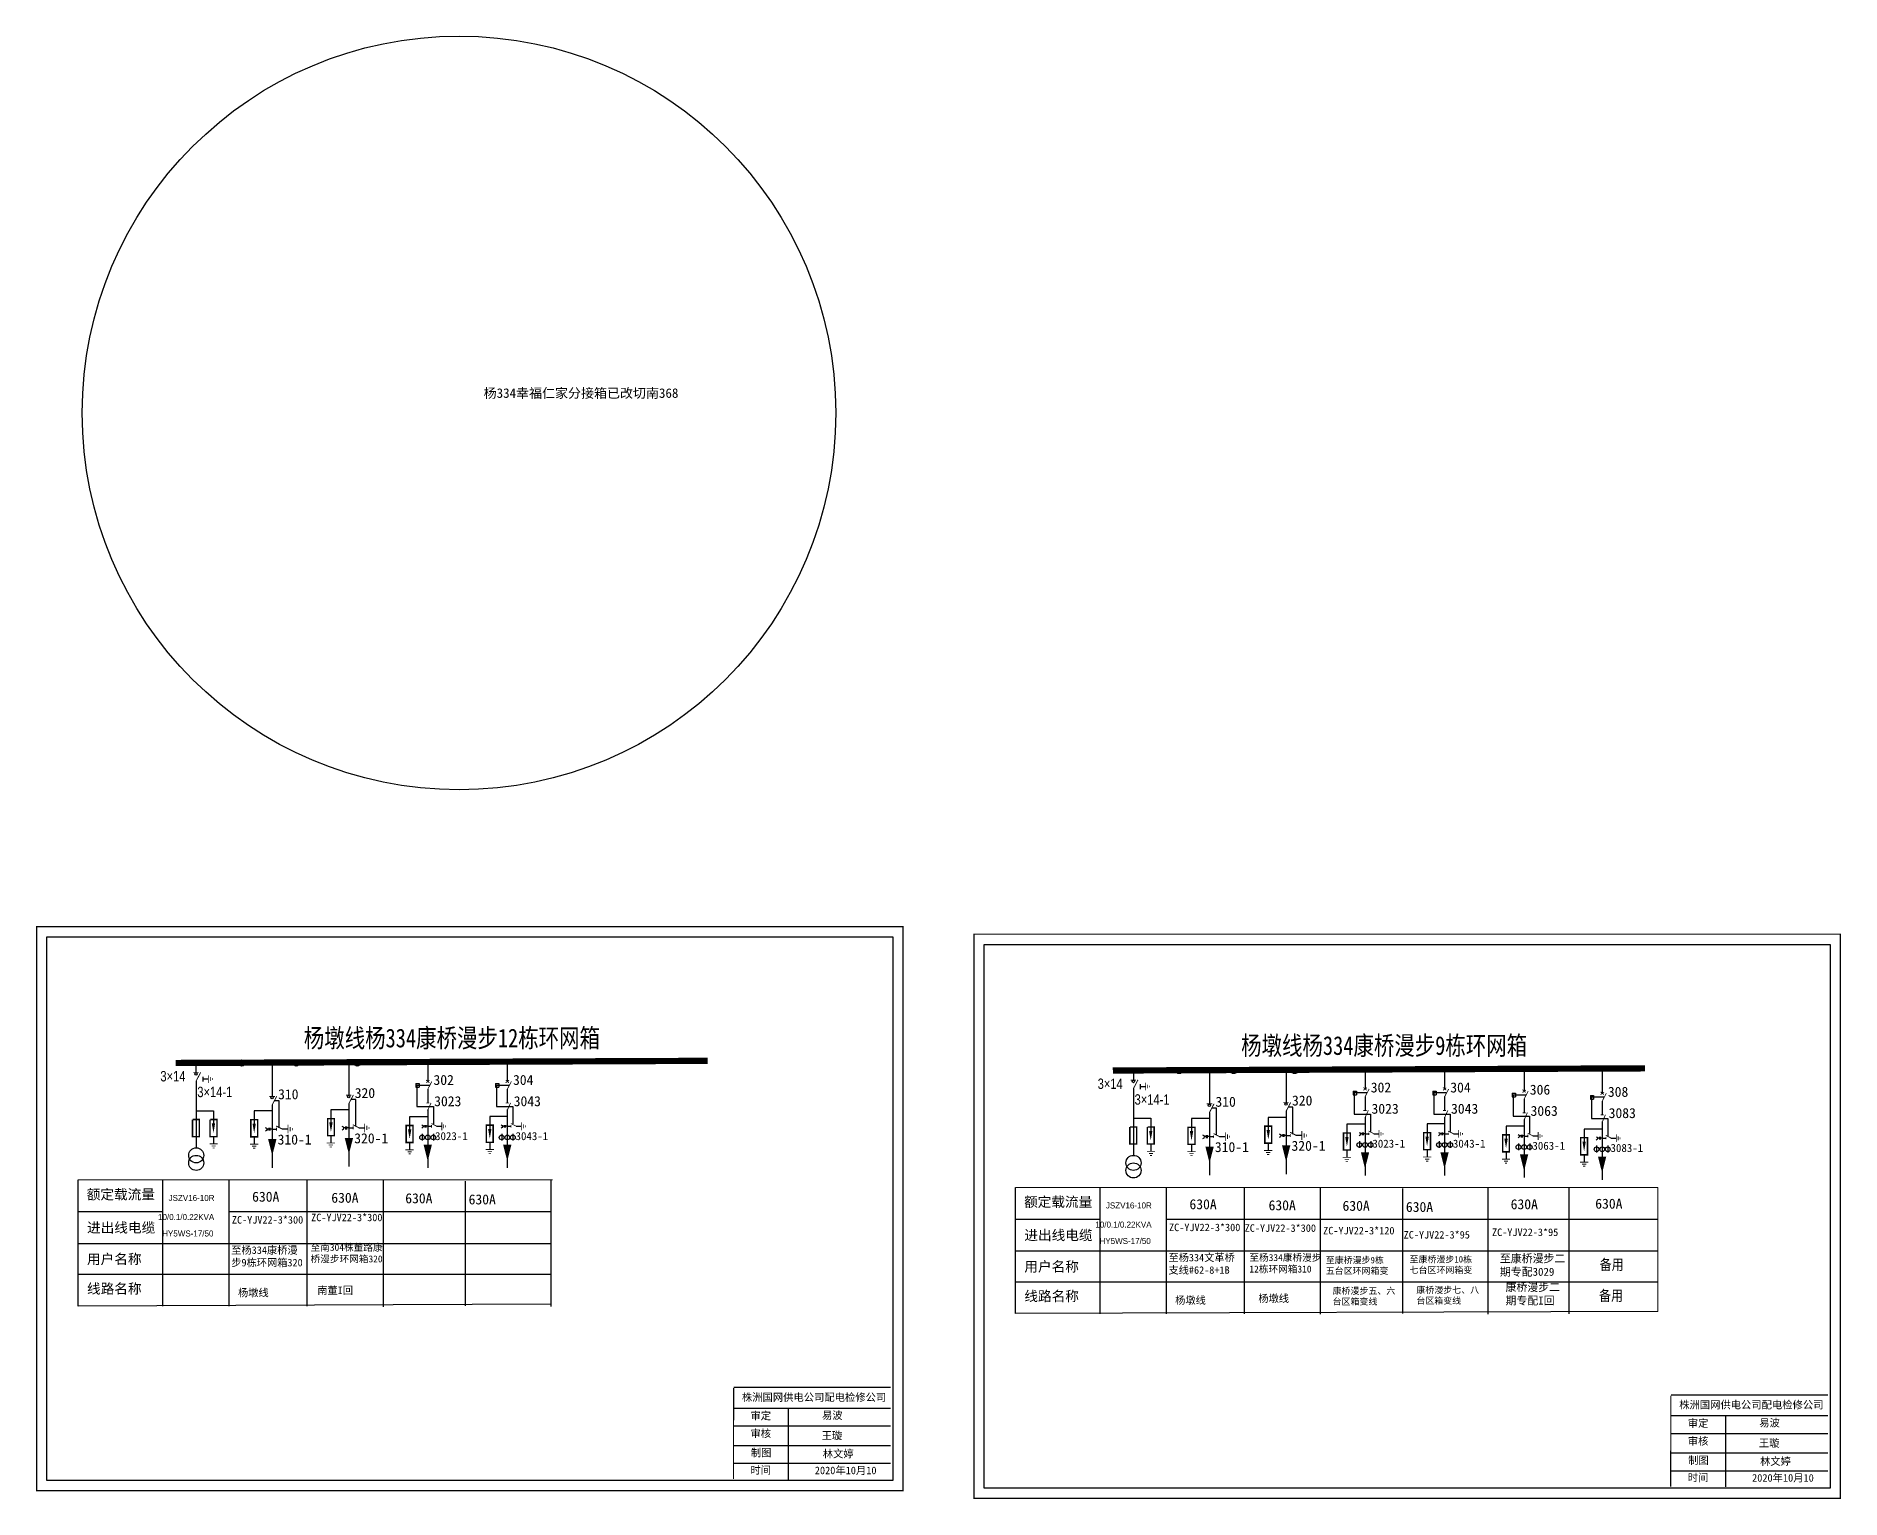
# Model space of a CAD drawing. Extents: x -51 to 361, y -348 to -135.
# Drawn here: x 99.7 to 361.1, y -346.4 to -134.6 of the extents above; entities that cross this region are included whole.
import ezdxf

# ---------------------------------------------------------------- set-up
doc = ezdxf.new("R2010")
doc.units = 0
doc.header["$LTSCALE"] = 0.774411
doc.layers.get('0').update_dxf_attribs({"linetype": 'CONTINUOUS'})
doc.layers.add('1', color=7, linetype='CONTINUOUS')
doc.layers.add('MiniCADLayer', color=7, linetype='CONTINUOUS', lineweight=20)
doc.styles.add('HZ', font='')
doc.styles.add('hztxt_txtstyle_1.50_0_0', font='', dxfattribs={"height": 1.5, "bigfont": 'hztxt.shx'})
doc.styles.add('hztxt_txtstyle_1.87_0_0', font='', dxfattribs={"height": 1.871504, "bigfont": 'hztxt.shx'})
doc.styles.add('hztxt_txtstyle_2.50_0_0', font='simkai.ttf', dxfattribs={"height": 2.5})
doc.styles.add('hztxt_txtstyle_2.60_0_0', font='', dxfattribs={"height": 2.6, "bigfont": 'hztxt.shx'})
doc.styles.add('hztxt_txtstyle_3.00_0_0', font='', dxfattribs={"height": 3, "bigfont": 'hztxt.shx'})
doc.styles.add('hztxt_txtstyle_4.68_0_0', font='simkai.ttf', dxfattribs={"height": 4.68})
doc.styles.add('字体', font='simkai_0.ttf', dxfattribs={"height": 2.5})
doc.styles.get('HZ').set_extended_font_data('SimSun')
doc.styles.get('hztxt_txtstyle_1.50_0_0').set_extended_font_data('hztxt')
doc.styles.get('hztxt_txtstyle_1.87_0_0').set_extended_font_data('hztxt')
doc.styles.get('hztxt_txtstyle_2.60_0_0').set_extended_font_data('hztxt')
doc.styles.get('hztxt_txtstyle_3.00_0_0').set_extended_font_data('hztxt')

# ---------------------------------------------------------------- blocks, each defined once
blk = doc.blocks.new('JD')
for points in [[(-2, 0.2), (-2, -0.2), (2, 0.2), (2, -0.2)], [(1, -1.2), (1, -0.8), (-1, -1.2), (-1, -0.8)], [(-0.5, -1.8), (-0.5, -2.2), (0.5, -1.8), (0.5, -2.2)]]:
    blk.add_trace(points)

msp = doc.modelspace()

# ---------------------------------------------------------------- linework, layer by layer
at = {"linetype": 'Continuous'}
for p, q in [((105.8, -318.51), (105.8, -300.24)), ((117.99, -300.26), (117.99, -318.53)), ((127.59, -300.26), (127.59, -318.53)), ((138.92, -300.26), (138.92, -318.53)), ((149.94, -300.34), (149.94, -318.61)), ((161.86, -300.4), (161.86, -318.48)), ((174.23, -300.31), (174.23, -318.57)), ((241.57, -319.59), (241.57, -301.33)), ((253.77, -301.35), (253.77, -319.62)), ((263.37, -301.35), (263.37, -319.62)), ((274.69, -301.35), (274.69, -319.62)), ((285.71, -301.43), (285.71, -319.7)), ((297.63, -301.49), (297.63, -319.57)), ((310, -301.4), (310, -319.66)), ((321.71, -301.44), (321.71, -319.62)), ((105.81, -304.81), (117.99, -304.81)), ((241.58, -305.9), (253.77, -305.9)), ((105.81, -309.44), (174.3, -309.44)), ((241.58, -310.53), (334.63, -310.53)), ((105.81, -313.9), (174.17, -313.9)), ((241.58, -314.99), (334.63, -314.99)), ((174.24, -318.22), (105.8, -318.51)), ((334.63, -319.31), (241.57, -319.59))]:
    msp.add_line(p, q, dxfattribs=at)
at = {"linetype": 'Continuous', "ltscale": 1.520571}
for p, q in [((127.59, -304.81), (174.24, -304.81)), ((263.37, -305.9), (334.63, -305.9))]:
    msp.add_line(p, q, dxfattribs=at)
at = {"color": 0, "linetype": 'Continuous'}
for p, q in [((200.72, -333.27, 0.01), (223.47, -333.27, 0.01)), ((208.62, -333.27, 0.01), (208.62, -343.61, 0.01)), ((336.49, -334.36, 0.01), (359.24, -334.36, 0.01)), ((344.39, -334.36, 0.01), (344.39, -344.7, 0.01)), ((200.72, -335.87, 0.01), (223.47, -335.87, 0.01)), ((336.49, -336.95, 0.01), (359.24, -336.95, 0.01)), ((200.72, -338.69, 0.01), (223.47, -338.69, 0.01)), ((336.49, -339.78, 0.01), (359.24, -339.78, 0.01)), ((200.72, -341.28, 0.01), (223.47, -341.28, 0.01)), ((336.49, -342.37, 0.01), (359.24, -342.37, 0.01))]:
    msp.add_line(p, q, dxfattribs=at)
at = {"color": 0, "linetype": 'Continuous', "const_width": 0.182, "elevation": 0.01}
for points in [[(99.78, -263.55), (225.26, -263.55), (225.26, -345.25), (99.78, -345.25)], [(235.55, -264.64), (361.03, -264.64), (361.03, -346.34), (235.55, -346.34)]]:
    msp.add_lwpolyline(points, close=True, dxfattribs=at)
at = {"color": 0, "linetype": 'Continuous', "elevation": 0.01}
for points in [[(101.25, -265.03), (223.78, -265.03), (223.78, -343.78), (101.25, -343.78)], [(237.03, -266.12), (359.56, -266.12), (359.56, -344.87), (237.03, -344.87)]]:
    msp.add_lwpolyline(points, close=True, dxfattribs=at)
at = {"color": 0, "linetype": 'Continuous', "const_width": 0.182, "elevation": 0.01}
for points in [[(200.72, -330.37), (200.71, -343.57)], [(336.49, -331.46), (336.48, -344.66)]]:
    msp.add_lwpolyline(points, dxfattribs=at)
at = {"color": 0, "linetype": 'Continuous', "const_width": 0.182}
for points in [[(200.72, -330.29), (223.47, -330.29)], [(336.49, -331.38), (359.24, -331.38)]]:
    msp.add_lwpolyline(points, dxfattribs=at)
at = {"color": 1, "linetype": 'Continuous'}
msp.add_circle((160.95, -189.16), 54.58, dxfattribs=at)
at = {"layer": '1'}
for p, q in [((122.85, -283.74), (122.85, -284.7)), ((133.88, -283.58), (133.88, -288.12)), ((144.97, -283.41), (144.97, -287.95)), ((156.42, -282.86), (156.42, -285.99)), ((167.94, -282.86), (167.94, -285.99)), ((258.63, -284.83), (258.63, -285.79)), ((269.65, -284.67), (269.65, -289.21)), ((280.75, -284.5), (280.75, -289.04)), ((292.19, -283.94), (292.19, -287.08)), ((303.71, -283.94), (303.71, -287.08)), ((315.23, -284.26), (315.23, -287.4)), ((326.54, -284.58), (326.54, -287.71)), ((122.86, -285.94), (122.86, -295.64)), ((123.88, -285.6), (124.64, -285.6)), ((154.71, -286.27), (154.71, -286.8)), ((154.71, -286.27), (155.19, -286.27)), ((154.71, -286.8), (155.19, -286.8)), ((156.66, -286.55), (154.86, -286.55)), ((154.86, -286.55), (154.86, -289.6)), ((155.19, -286.27), (155.19, -286.8)), ((156.42, -287.08), (156.42, -289.07)), ((166.23, -286.27), (166.23, -286.8)), ((166.23, -286.27), (166.71, -286.27)), ((166.23, -286.8), (166.71, -286.8)), ((168.18, -286.55), (166.38, -286.55)), ((166.38, -286.55), (166.38, -289.6)), ((166.71, -286.27), (166.71, -286.8)), ((167.94, -287.08), (167.94, -289.07)), ((258.63, -287.03), (258.63, -296.72)), ((259.66, -286.69), (260.41, -286.69)), ((290.48, -287.36), (290.48, -287.89)), ((290.48, -287.36), (290.96, -287.36)), ((290.96, -287.36), (290.96, -287.89)), ((302, -287.36), (302, -287.89)), ((302, -287.36), (302.48, -287.36)), ((302.48, -287.36), (302.48, -287.89)), ((133.88, -289.36), (133.88, -294.86)), ((142.4, -290.09), (142.4, -291.95)), ((144.97, -289.18), (144.97, -294.69)), ((154.86, -289.6), (157.23, -289.6)), ((156.42, -290.06), (156.42, -295.93)), ((157.23, -289.6), (157.23, -292.13)), ((166.38, -289.6), (168.75, -289.6)), ((167.94, -290.06), (167.94, -295.93)), ((168.75, -289.6), (168.75, -292.13)), ((290.48, -287.89), (290.96, -287.89)), ((292.43, -287.64), (290.63, -287.64)), ((290.63, -287.64), (290.63, -290.69)), ((292.19, -288.17), (292.19, -290.16)), ((302, -287.89), (302.48, -287.89)), ((303.95, -287.64), (302.15, -287.64)), ((302.15, -287.64), (302.15, -290.69)), ((303.71, -288.17), (303.71, -290.16)), ((313.52, -287.67), (313.52, -288.21)), ((313.52, -287.67), (314, -287.67)), ((313.52, -288.21), (314, -288.21)), ((315.47, -287.95), (313.67, -287.95)), ((313.67, -287.95), (313.67, -291.01)), ((314, -287.67), (314, -288.21)), ((315.23, -288.49), (315.23, -290.47)), ((324.83, -287.99), (324.83, -288.52)), ((324.83, -287.99), (325.31, -287.99)), ((324.83, -288.52), (325.31, -288.52)), ((326.78, -288.27), (324.98, -288.27)), ((324.98, -288.27), (324.98, -291.33)), ((325.31, -287.99), (325.31, -288.52)), ((326.54, -288.81), (326.54, -290.79)), ((122.85, -290.22), (125.38, -290.22)), ((125.38, -290.22), (125.38, -292.08)), ((131.28, -290.25), (131.28, -292.1)), ((144.97, -292.7), (145.6, -292.7)), ((146.42, -292.68), (147.27, -292.68)), ((153.8, -291.09), (153.8, -292.94)), ((156.42, -292.47), (156.97, -292.47)), ((157.69, -292.45), (158.45, -292.45)), ((165.41, -291.04), (165.41, -292.9)), ((167.94, -292.47), (168.49, -292.47)), ((169.21, -292.45), (169.97, -292.45)), ((258.62, -291.31), (261.15, -291.31)), ((261.15, -291.31), (261.15, -293.16)), ((267.06, -291.34), (267.06, -293.19)), ((269.65, -290.45), (269.65, -295.95)), ((278.18, -291.18), (278.18, -293.03)), ((280.75, -290.27), (280.75, -295.78)), ((289.57, -292.18), (289.57, -294.03)), ((290.63, -290.69), (293, -290.69)), ((292.19, -291.15), (292.19, -297.01)), ((293, -290.69), (293, -293.21)), ((301.18, -292.13), (301.18, -293.98)), ((302.15, -290.69), (304.52, -290.69)), ((303.71, -291.15), (303.71, -297.01)), ((304.52, -290.69), (304.52, -293.21)), ((312.62, -292.43), (312.62, -294.29)), ((313.67, -291.01), (316.04, -291.01)), ((315.23, -291.47), (315.23, -297.33)), ((316.04, -291.01), (316.04, -293.53)), ((324.98, -291.33), (327.35, -291.33)), ((326.54, -291.79), (326.54, -297.65)), ((327.35, -291.33), (327.35, -293.85)), ((125.38, -294.02), (125.38, -294.98)), ((131.28, -294.05), (131.28, -295)), ((133.88, -292.88), (134.5, -292.88)), ((135.32, -292.86), (136.17, -292.86)), ((142.4, -293.89), (142.4, -294.85)), ((153.8, -294.88), (153.8, -295.84)), ((155.62, -293.55), (155.62, -294.52)), ((157.25, -293.55), (157.25, -294.52)), ((165.41, -294.84), (165.41, -295.8)), ((167.14, -293.55), (167.14, -294.52)), ((168.77, -293.55), (168.77, -294.52)), ((261.15, -295.11), (261.15, -296.07)), ((267.06, -295.14), (267.06, -296.09)), ((269.65, -293.97), (270.27, -293.97)), ((271.09, -293.95), (271.94, -293.95)), ((278.18, -294.98), (278.18, -295.94)), ((280.75, -293.79), (281.37, -293.79)), ((282.19, -293.77), (283.04, -293.77)), ((291.39, -294.64), (291.39, -295.61)), ((292.19, -293.56), (292.74, -293.56)), ((293.02, -294.64), (293.02, -295.61)), ((293.47, -293.54), (294.22, -293.54)), ((302.91, -294.64), (302.91, -295.61)), ((303.71, -293.56), (304.26, -293.56)), ((304.54, -294.64), (304.54, -295.61)), ((304.99, -293.54), (305.74, -293.54)), ((314.43, -294.95), (314.43, -295.93)), ((315.23, -293.88), (315.78, -293.88)), ((316.06, -294.95), (316.06, -295.93)), ((316.51, -293.86), (317.26, -293.86)), ((323.93, -292.87), (323.93, -294.72)), ((325.74, -295.27), (325.74, -296.25)), ((326.54, -294.19), (327.09, -294.19)), ((327.37, -295.27), (327.37, -296.25)), ((327.82, -294.18), (328.57, -294.18)), ((133.88, -295.75), (133.88, -298.48)), ((144.98, -295.58), (144.98, -298.3)), ((156.42, -296.71), (156.42, -298.5)), ((167.94, -296.71), (167.94, -298.5)), ((269.65, -296.84), (269.65, -299.56)), ((280.75, -296.66), (280.75, -299.39)), ((289.57, -295.97), (289.57, -296.93)), ((292.19, -297.8), (292.19, -299.59)), ((301.18, -295.93), (301.18, -296.89)), ((303.71, -297.8), (303.71, -299.59)), ((312.62, -296.23), (312.62, -297.19)), ((323.93, -296.66), (323.93, -297.62)), ((315.23, -298.12), (315.23, -299.9)), ((326.54, -298.44), (326.54, -300.22))]:
    msp.add_line(p, q, dxfattribs=at)
at = {"layer": '1', "ltscale": 0.744739}
for p, q in [((144.93, -290.09), (142.4, -290.09)), ((142.4, -290.09), (142.4, -291.95)), ((133.82, -290.25), (131.28, -290.25)), ((131.28, -290.25), (131.28, -292.1)), ((156.33, -291.09), (153.8, -291.09)), ((153.8, -291.09), (153.8, -292.94)), ((167.94, -291.04), (165.41, -291.04)), ((165.41, -291.04), (165.41, -292.9)), ((269.59, -291.34), (267.06, -291.34)), ((267.06, -291.34), (267.06, -293.19)), ((280.71, -291.18), (278.18, -291.18)), ((278.18, -291.18), (278.18, -293.03)), ((292.1, -292.18), (289.57, -292.18)), ((289.57, -292.18), (289.57, -294.03)), ((303.71, -292.13), (301.18, -292.13)), ((301.18, -292.13), (301.18, -293.98)), ((315.15, -292.43), (312.62, -292.43)), ((312.62, -292.43), (312.62, -294.29)), ((131.28, -294.05), (131.28, -295)), ((142.4, -293.89), (142.4, -294.85)), ((153.8, -294.88), (153.8, -295.84)), ((165.41, -294.84), (165.41, -295.8)), ((267.06, -295.14), (267.06, -296.09)), ((278.18, -294.98), (278.18, -295.94)), ((326.46, -292.87), (323.93, -292.87)), ((323.93, -292.87), (323.93, -294.72)), ((289.57, -295.97), (289.57, -296.93)), ((301.18, -295.93), (301.18, -296.89)), ((312.62, -296.23), (312.62, -297.19)), ((323.93, -296.66), (323.93, -297.62))]:
    msp.add_line(p, q, dxfattribs=at)
at = {"layer": '1'}
for points, const_width in [([(119.89, -283.3), (196.97, -282.99)], 0.904), ([(122.45, -284.7), (123.25, -284.7)], 0.136), ([(122.85, -285.95), (123.53, -284.66)], 0.136), ([(255.66, -284.39), (332.74, -284.08)], 0.904), ([(156.19, -285.77), (156.66, -286.16)], 0.12), ([(156.19, -286.17), (156.68, -285.8)], 0.12), ([(156.42, -287.11), (157.02, -285.97)], 0.12), ([(167.71, -285.77), (168.18, -286.16)], 0.12), ([(167.71, -286.17), (168.2, -285.8)], 0.12), ([(167.94, -287.11), (168.54, -285.97)], 0.12), ([(258.23, -285.79), (259.03, -285.79)], 0.136), ([(258.63, -287.04), (259.3, -285.75)], 0.136), ([(291.96, -286.86), (292.44, -287.25)], 0.12), ([(291.96, -287.26), (292.45, -286.89)], 0.12), ([(292.19, -288.2), (292.79, -287.06)], 0.12), ([(303.48, -287.26), (303.97, -286.89)], 0.12), ([(303.49, -286.86), (303.96, -287.25)], 0.12), ([(303.71, -288.2), (304.31, -287.06)], 0.12), ([(315, -287.58), (315.49, -287.21)], 0.12), ([(315.01, -287.17), (315.48, -287.57)], 0.12), ([(315.23, -288.52), (315.83, -287.38)], 0.12), ([(326.31, -287.89), (326.8, -287.53)], 0.12), ([(326.32, -287.49), (326.79, -287.88)], 0.12), ([(133.48, -288.14), (134.28, -288.14)], 0.136), ([(133.88, -289.39), (134.55, -288.11)], 0.136), ([(144.57, -287.97), (145.37, -287.97)], 0.136), ([(144.97, -289.22), (145.65, -287.93)], 0.136), ([(156.2, -289.1), (156.65, -289.1)], 0.12), ([(156.39, -290.21), (156.9, -289.08)], 0.12), ([(167.72, -289.1), (168.17, -289.1)], 0.12), ([(167.91, -290.21), (168.42, -289.08)], 0.12), ([(269.25, -289.23), (270.05, -289.23)], 0.136), ([(269.65, -290.48), (270.33, -289.2)], 0.136), ([(280.35, -289.05), (281.15, -289.05)], 0.136), ([(280.75, -290.31), (281.42, -289.02)], 0.136), ([(291.97, -290.19), (292.42, -290.19)], 0.12), ([(292.16, -291.3), (292.67, -290.16)], 0.12), ([(303.49, -290.19), (303.94, -290.19)], 0.12), ([(303.68, -291.3), (304.19, -290.16)], 0.12), ([(326.54, -288.84), (327.14, -287.7)], 0.12), ([(122.35, -291.49), (122.35, -293.96), (123.34, -293.96), (123.34, -291.49), (122.38, -291.49)], 0.209), ([(124.89, -291.49), (124.89, -293.96), (125.88, -293.96), (125.88, -291.49), (124.92, -291.49)], 0.209), ([(130.79, -291.52), (130.79, -293.99), (131.78, -293.99), (131.78, -291.52), (130.82, -291.52)], 0.209), ([(134.47, -292.43), (135.37, -292.88)], 0.136), ([(134.5, -292.67), (134.5, -293.09)], 0.136), ([(141.91, -291.36), (141.91, -293.83), (142.9, -293.83), (142.9, -291.36), (141.94, -291.36)], 0.209), ([(145.56, -292.25), (146.47, -292.7)], 0.136), ([(145.6, -292.49), (145.6, -292.91)], 0.136), ([(153.3, -292.35), (153.3, -294.82), (154.29, -294.82), (154.29, -292.35), (153.33, -292.35)], 0.209), ([(156.94, -292.07), (157.74, -292.47)], 0.12), ([(156.97, -292.28), (156.97, -292.65)], 0.12), ([(164.91, -292.31), (164.91, -294.78), (165.9, -294.78), (165.9, -292.31), (164.94, -292.31)], 0.209), ([(168.46, -292.07), (169.26, -292.47)], 0.12), ([(168.49, -292.28), (168.49, -292.65)], 0.12), ([(258.13, -292.58), (258.13, -295.05), (259.12, -295.05), (259.12, -292.58), (258.16, -292.58)], 0.209), ([(260.66, -292.58), (260.66, -295.05), (261.65, -295.05), (261.65, -292.58), (260.69, -292.58)], 0.209), ([(266.56, -292.61), (266.56, -295.07), (267.55, -295.07), (267.55, -292.61), (266.59, -292.61)], 0.209), ([(277.68, -292.45), (277.68, -294.92), (278.67, -294.92), (278.67, -292.45), (277.71, -292.45)], 0.209), ([(315.01, -290.51), (315.46, -290.51)], 0.12), ([(315.21, -291.61), (315.71, -290.48)], 0.12), ([(326.32, -290.82), (326.77, -290.82)], 0.12), ([(326.52, -291.93), (327.02, -290.8)], 0.12), ([(270.24, -293.52), (271.14, -293.97)], 0.136), ([(270.27, -293.76), (270.27, -294.18)], 0.136), ([(281.34, -293.34), (282.24, -293.79)], 0.136), ([(281.37, -293.58), (281.37, -294)], 0.136), ([(289.08, -293.44), (289.08, -295.91), (290.06, -295.91), (290.06, -293.44), (289.11, -293.44)], 0.209), ([(292.71, -293.16), (293.51, -293.56)], 0.12), ([(292.74, -293.37), (292.74, -293.74)], 0.12), ([(300.69, -293.4), (300.69, -295.87), (301.67, -295.87), (301.67, -293.4), (300.72, -293.4)], 0.209), ([(304.23, -293.16), (305.03, -293.56)], 0.12), ([(304.26, -293.37), (304.26, -293.74)], 0.12), ([(312.12, -293.7), (312.12, -296.17), (313.11, -296.17), (313.11, -293.7), (312.15, -293.7)], 0.209), ([(315.75, -293.48), (316.56, -293.88)], 0.12), ([(315.78, -293.69), (315.78, -294.06)], 0.12), ([(323.43, -294.13), (323.43, -296.6), (324.42, -296.6), (324.42, -294.13), (323.46, -294.13)], 0.209), ([(327.06, -293.79), (327.86, -294.19)], 0.12), ([(327.09, -294.01), (327.09, -294.38)], 0.12), ([(156.12, -295.96), (156.73, -295.96), (156.42, -296.58), (156.13, -295.95)], 0.12), ([(167.64, -295.96), (168.25, -295.96), (167.94, -296.58), (167.65, -295.95)], 0.12), ([(291.89, -297.05), (292.51, -297.05), (292.19, -297.67), (291.9, -297.04)], 0.12), ([(303.41, -297.05), (304.03, -297.05), (303.71, -297.67), (303.42, -297.04)], 0.12), ([(314.93, -297.37), (315.55, -297.37), (315.23, -297.99), (314.94, -297.36)], 0.12), ([(326.24, -297.68), (326.86, -297.68), (326.54, -298.3), (326.25, -297.67)], 0.12)]:
    msp.add_lwpolyline(points, dxfattribs=dict(at, const_width=const_width))
for points in [[(123.85, -285.3), (123.85, -285.99)], [(259.62, -286.39), (259.62, -287.07)], [(134.88, -292.68), (134.88, -288.76), (134.21, -288.76)], [(145.98, -292.5), (145.98, -288.59), (145.3, -288.59)], [(270.66, -293.77), (270.66, -289.85), (269.98, -289.85)], [(281.75, -293.59), (281.75, -289.68), (281.08, -289.68)], [(133.42, -292.68), (133.42, -293.09)], [(133.55, -292.68), (133.55, -293.09)], [(144.52, -292.69), (144.23, -292.69)], [(144.52, -292.5), (144.52, -292.92)], [(144.64, -292.5), (144.64, -292.92)], [(144.97, -292.69), (144.64, -292.69)], [(156.01, -292.46), (155.76, -292.46)], [(156.01, -292.29), (156.01, -292.66)], [(156.12, -292.29), (156.12, -292.66)], [(156.41, -292.46), (156.12, -292.46)], [(167.53, -292.46), (167.28, -292.46)], [(167.53, -292.29), (167.53, -292.66)], [(167.64, -292.29), (167.64, -292.66)], [(167.94, -292.46), (167.64, -292.46)], [(133.42, -292.87), (133.13, -292.87)], [(133.87, -292.87), (133.55, -292.87)], [(269.19, -293.96), (268.91, -293.96)], [(269.19, -293.77), (269.19, -294.18)], [(269.32, -293.77), (269.32, -294.18)], [(269.65, -293.96), (269.32, -293.96)], [(280.29, -293.78), (280.01, -293.78)], [(280.29, -293.59), (280.29, -294.01)], [(280.42, -293.59), (280.42, -294.01)], [(280.75, -293.78), (280.42, -293.78)], [(291.78, -293.55), (291.53, -293.55)], [(291.78, -293.38), (291.78, -293.75)], [(291.9, -293.38), (291.9, -293.75)], [(292.19, -293.55), (291.9, -293.55)], [(303.31, -293.55), (303.05, -293.55)], [(303.31, -293.38), (303.31, -293.75)], [(303.42, -293.38), (303.42, -293.75)], [(303.71, -293.55), (303.42, -293.55)], [(314.83, -293.87), (314.57, -293.87)], [(314.83, -293.7), (314.83, -294.07)], [(314.94, -293.7), (314.94, -294.07)], [(315.23, -293.87), (314.94, -293.87)], [(326.14, -294.19), (325.88, -294.19)], [(326.14, -294.02), (326.14, -294.38)], [(326.25, -294.02), (326.25, -294.38)], [(326.54, -294.19), (326.25, -294.19)]]:
    msp.add_lwpolyline(points, dxfattribs=at)
for points, format in [([(125.38, -292.05, 0.487, 0, 0), (125.38, -293.43, 0, 0, 0)], "xyseb"), ([(131.28, -292.07, 0.487, 0, 0), (131.28, -293.46, 0, 0, 0)], "xyseb"), ([(132.89, -292.64, -0.877934), (132.9, -293.19)], "xyb"), ([(142.4, -291.91, 0.487, 0, 0), (142.4, -293.3, 0, 0, 0)], "xyseb"), ([(143.99, -292.46, -0.877934), (144, -293.01)], "xyb"), ([(153.8, -292.91, 0.487, 0, 0), (153.8, -294.3, 0, 0, 0)], "xyseb"), ([(155.54, -292.26, -0.877934), (155.55, -292.74)], "xyb"), ([(165.41, -292.86, 0.487, 0, 0), (165.41, -294.25, 0, 0, 0)], "xyseb"), ([(167.06, -292.26, -0.877934), (167.07, -292.74)], "xyb"), ([(278.18, -293, 0.487, 0, 0), (278.18, -294.39, 0, 0, 0)], "xyseb"), ([(133.9, -294.33, 1.21, 0, 0), (133.9, -296.72, 0, 0, 0)], "xyseb"), ([(145, -294.15, 1.21, 0, 0), (145, -296.54, 0, 0, 0)], "xyseb"), ([(156.42, -295.13, 1.21, 0, 0), (156.42, -297.52, 0, 0, 0)], "xyseb"), ([(167.94, -295.13, 1.21, 0, 0), (167.94, -297.52, 0, 0, 0)], "xyseb"), ([(261.15, -293.13, 0.487, 0, 0), (261.15, -294.52, 0, 0, 0)], "xyseb"), ([(267.06, -293.16, 0.487, 0, 0), (267.06, -294.55, 0, 0, 0)], "xyseb"), ([(268.66, -293.73, -0.877934), (268.67, -294.28)], "xyb"), ([(269.67, -295.42, 1.21, 0, 0), (269.67, -297.81, 0, 0, 0)], "xyseb"), ([(279.76, -293.55, -0.877934), (279.77, -294.1)], "xyb"), ([(280.77, -295.24, 1.21, 0, 0), (280.77, -297.63, 0, 0, 0)], "xyseb"), ([(289.57, -294, 0.487, 0, 0), (289.57, -295.39, 0, 0, 0)], "xyseb"), ([(291.32, -293.35, -0.877934), (291.33, -293.83)], "xyb"), ([(301.18, -293.95, 0.487, 0, 0), (301.18, -295.34, 0, 0, 0)], "xyseb"), ([(302.84, -293.35, -0.877934), (302.85, -293.83)], "xyb"), ([(312.62, -294.26, 0.487, 0, 0), (312.62, -295.64, 0, 0, 0)], "xyseb"), ([(314.36, -293.66, -0.877934), (314.37, -294.15)], "xyb"), ([(323.93, -294.69, 0.487, 0, 0), (323.93, -296.08, 0, 0, 0)], "xyseb"), ([(325.67, -293.98, -0.877934), (325.68, -294.47)], "xyb"), ([(292.19, -296.22, 1.21, 0, 0), (292.19, -298.61, 0, 0, 0)], "xyseb"), ([(303.71, -296.22, 1.21, 0, 0), (303.71, -298.61, 0, 0, 0)], "xyseb"), ([(315.23, -296.53, 1.21, 0, 0), (315.23, -298.93, 0, 0, 0)], "xyseb"), ([(326.54, -296.85, 1.21, 0, 0), (326.54, -299.24, 0, 0, 0)], "xyseb")]:
    msp.add_lwpolyline(points, format=format, dxfattribs=at)
at = {"layer": '1', "ltscale": 0.744739, "const_width": 0.209}
for points in [[(131.78, -291.52), (131.78, -293.99), (130.79, -293.99), (130.79, -291.52), (131.75, -291.52)], [(142.9, -291.36), (142.9, -293.83), (141.91, -293.83), (141.91, -291.36), (142.87, -291.36)], [(154.29, -292.35), (154.29, -294.82), (153.3, -294.82), (153.3, -292.35), (154.26, -292.35)], [(165.9, -292.31), (165.9, -294.78), (164.91, -294.78), (164.91, -292.31), (165.87, -292.31)], [(267.55, -292.61), (267.55, -295.07), (266.56, -295.07), (266.56, -292.61), (267.52, -292.61)], [(278.67, -292.45), (278.67, -294.92), (277.68, -294.92), (277.68, -292.45), (278.64, -292.45)], [(290.06, -293.44), (290.06, -295.91), (289.08, -295.91), (289.08, -293.44), (290.03, -293.44)], [(301.67, -293.4), (301.67, -295.87), (300.69, -295.87), (300.69, -293.4), (301.64, -293.4)], [(313.11, -293.7), (313.11, -296.17), (312.12, -296.17), (312.12, -293.7), (313.08, -293.7)], [(324.42, -294.13), (324.42, -296.6), (323.43, -296.6), (323.43, -294.13), (324.39, -294.13)]]:
    msp.add_lwpolyline(points, dxfattribs=at)
at = {"layer": '1', "ltscale": 0.744739}
for points in [[(131.28, -292.07, 0.487, 0, 0), (131.28, -293.46, 0, 0, 0)], [(142.4, -291.91, 0.487, 0, 0), (142.4, -293.3, 0, 0, 0)], [(153.8, -292.91, 0.487, 0, 0), (153.8, -294.3, 0, 0, 0)], [(165.41, -292.86, 0.487, 0, 0), (165.41, -294.25, 0, 0, 0)], [(278.18, -293, 0.487, 0, 0), (278.18, -294.39, 0, 0, 0)], [(267.06, -293.16, 0.487, 0, 0), (267.06, -294.55, 0, 0, 0)], [(289.57, -294, 0.487, 0, 0), (289.57, -295.39, 0, 0, 0)], [(301.18, -293.95, 0.487, 0, 0), (301.18, -295.34, 0, 0, 0)], [(312.62, -294.26, 0.487, 0, 0), (312.62, -295.64, 0, 0, 0)], [(323.93, -294.69, 0.487, 0, 0), (323.93, -296.08, 0, 0, 0)]]:
    msp.add_lwpolyline(points, format="xyseb", dxfattribs=at)
at = {"layer": '1'}
for centre, radius in [((122.85, -284.89), 0.174), ((129.5, -283.3), 0.45), ((137.38, -283.3), 0.45), ((146.21, -283.3), 0.45), ((265.27, -284.39), 0.45), ((273.16, -284.39), 0.45), ((281.99, -284.39), 0.45), ((258.63, -285.98), 0.174), ((133.88, -288.33), 0.174), ((144.97, -288.16), 0.174), ((269.65, -289.42), 0.174), ((280.75, -289.25), 0.174), ((155.6, -294.08), 0.347), ((156.42, -294.08), 0.347), ((157.23, -294.08), 0.347), ((167.12, -294.08), 0.347), ((167.95, -294.08), 0.347), ((168.75, -294.08), 0.347), ((291.37, -295.17), 0.347), ((292.2, -295.17), 0.347), ((293, -295.17), 0.347), ((302.9, -295.17), 0.347), ((303.72, -295.17), 0.347), ((304.52, -295.17), 0.347), ((314.42, -295.48), 0.347), ((315.24, -295.48), 0.347), ((316.04, -295.48), 0.347), ((122.88, -296.68), 1.09), ((122.88, -297.77), 1.09), ((258.65, -297.77), 1.09), ((258.65, -298.86), 1.09), ((325.73, -295.8), 0.347), ((326.55, -295.8), 0.347), ((327.35, -295.8), 0.347)]:
    msp.add_circle(centre, radius, dxfattribs=at)
at = {"layer": 'MiniCADLayer', "color": 7, "linetype": 'Continuous', "ltscale": 1.915481}
for p, q in [((105.8, -300.24), (174.49, -300.24)), ((241.57, -301.33), (334.63, -301.33)), ((334.63, -301.33), (334.63, -319.31))]:
    msp.add_line(p, q, dxfattribs=at)

# ---------------------------------------------------------------- block references
at = {"layer": '1', "rotation": 90}
for p, xscale, yscale, zscale in [((124.65, -285.63), 0.2804041917162863, 0.2804041917162863, 0.2804041918696011), ((260.42, -286.71), 0.2804041917162863, 0.2804041917162863, 0.2804041918696011), ((136.18, -292.88), 0.3164283414634212, 0.3164283414634212, 0.3164283415195152), ((147.28, -292.71), 0.3164283414634212, 0.3164283414634212, 0.3164283415195152), ((158.46, -292.48), 0.2804041917162863, 0.2804041917162863, 0.2804041918696011), ((169.98, -292.48), 0.2804041917162863, 0.2804041917162863, 0.2804041918696011), ((271.96, -293.97), 0.3164283414633928, 0.3164283414633928, 0.3164283415195152), ((283.05, -293.8), 0.3164283414633928, 0.3164283414633928, 0.3164283415195152), ((294.23, -293.56), 0.2804041917162863, 0.2804041917162863, 0.2804041918696011), ((305.75, -293.56), 0.2804041917162863, 0.2804041917162863, 0.2804041918696011), ((317.27, -293.88), 0.2804041917162863, 0.2804041917162863, 0.2804041918696011), ((328.58, -294.2), 0.2804041917162863, 0.2804041917162863, 0.2804041918696011)]:
    msp.add_blockref('JD', p, dxfattribs=dict(at, xscale=xscale, yscale=yscale, zscale=zscale))
at = {"layer": '1', "xscale": 0.2920877002441387, "zscale": 0.2920876998641678}
for p, yscale in [((125.4, -295.02), 0.2920876997044104), ((131.3, -295.05), 0.2920876997044104), ((142.42, -294.89), 0.2920876997044104), ((153.81, -295.88), 0.2920876997044104), ((165.42, -295.84), 0.2920876997044104), ((261.17, -296.11), 0.2920876997044388), ((267.07, -296.14), 0.2920876997044388), ((278.19, -295.98), 0.2920876997044388), ((289.59, -296.97), 0.2920876997044388), ((301.2, -296.93), 0.2920876997044388), ((312.63, -297.23), 0.2920876997044388), ((323.94, -297.66), 0.2920876997044388)]:
    msp.add_blockref('JD', p, dxfattribs=dict(at, yscale=yscale))
at = {"layer": '1', "ltscale": 0.744739, "xscale": -0.2920877002441387, "zscale": 0.2920876998641678}
for p, yscale in [((131.27, -295.05), 0.2920876997044104), ((142.38, -294.89), 0.2920876997044104), ((153.78, -295.88), 0.2920876997044104), ((165.39, -295.84), 0.2920876997044104), ((267.04, -296.14), 0.2920876997044388), ((278.16, -295.98), 0.2920876997044388), ((289.55, -296.97), 0.2920876997044388), ((301.16, -296.93), 0.2920876997044388), ((312.6, -297.23), 0.2920876997044388), ((323.91, -297.66), 0.2920876997044388)]:
    msp.add_blockref('JD', p, dxfattribs=dict(at, yscale=yscale))

# ---------------------------------------------------------------- texts
at = {"style": 'HZ'}
msp.add_text('杨334幸福仁家分接箱已改切南368', height=1.3794, dxfattribs=at).set_placement((164.52, -186.97))
at = {"linetype": 'Continuous', "style": 'hztxt_txtstyle_2.50_0_0'}
for s, height, p in [('310', 1.449, (134.74, -288.55)), ('320', 1.449, (145.84, -288.37)), ('302', 1.449, (157.25, -286.48)), ('304', 1.449, (168.77, -286.48)), ('302', 1.449, (293.02, -287.57)), ('304', 1.449, (304.54, -287.57)), ('306', 1.449, (316.06, -287.89)), ('308', 1.449, (327.37, -288.2)), ('3023', 1.449, (157.35, -289.56)), ('3043', 1.449, (168.87, -289.56)), ('310', 1.449, (270.52, -289.64)), ('320', 1.449, (281.61, -289.46)), ('3023', 1.449, (293.13, -290.65)), ('3043', 1.449, (304.65, -290.65)), ('3063', 1.449, (316.17, -290.96)), ('3083', 1.449, (327.48, -291.28)), ('310-1', 1.449, (134.67, -295.11)), ('320-1', 1.449, (145.77, -294.93)), ('3023-1', 1.159, (157.48, -294.47)), ('3043-1', 1.159, (169.14, -294.47)), ('310-1', 1.449, (270.44, -296.2)), ('320-1', 1.449, (281.54, -296.02)), ('3023-1', 1.159, (293.26, -295.56)), ('3043-1', 1.159, (304.92, -295.56)), ('3063-1', 1.159, (316.44, -295.87)), ('3083-1', 1.159, (327.75, -296.19)), ('额定载流量', 1.449, (107.02, -303.06)), ('630A', 1.449, (130.98, -303.39)), ('630A', 1.449, (142.45, -303.54)), ('630A', 1.449, (153.16, -303.62)), ('630A', 1.449, (162.34, -303.78)), ('额定载流量', 1.449, (242.8, -304.14)), ('630A', 1.449, (266.76, -304.48)), ('630A', 1.449, (278.22, -304.63)), ('630A', 1.449, (288.93, -304.71)), ('630A', 1.449, (313.29, -304.48)), ('630A', 1.449, (325.54, -304.4)), ('630A', 1.449, (298.11, -304.87)), ('进出线电缆', 1.449, (107.06, -307.87)), ('进出线电缆', 1.449, (242.84, -308.96)), ('用户名称', 1.449, (107.06, -312.42)), ('用户名称', 1.449, (242.84, -313.51)), ('线路名称', 1.449, (107.06, -316.71)), ('线路名称', 1.449, (242.84, -317.79))]:
    msp.add_text(s, height=height, dxfattribs=at).set_placement(p)
at = {"linetype": 'Continuous', "attachment_point": 1, "style": 'hztxt_txtstyle_1.87_0_0'}
for s, insert, char_height, width in [('{\\fNSimSun|b0|i0|c134|p49;ZC-YJV22-3*300}', (128.05, -305.48), 1.0846, 5.8093), ('{\\fNSimSun|b0|i0|c134|p49;ZC-YJV22-3*300}', (139.53, -305.13), 1.0846, 5.8093), ('{\\fNSimSun|b0|i0|c134|p49;ZC-YJV22-3*300}', (263.8, -306.57), 1.0846, 5.8093), ('{\\fNSimSun|b0|i0|c134|p49;ZC-YJV22-3*300}', (274.76, -306.67), 1.0846, 5.8093), ('{\\fNSimSun|b0|i0|c134|p49;ZC-YJV22-3*120}', (286.13, -307.04), 1.0846, 5.8093), ('{\\fNSimSun|b0|i0|c134|p49;ZC-YJV22-3*95}', (297.79, -307.64), 1.0846, 5.8093), ('{\\fNSimSun|b0|i0|c134|p49;ZC-YJV22-3*95}', (310.59, -307.27), 1.0846, 5.8093), ('{\\fSimSun|b0|i0|c134|p2;至杨334康桥漫步9栋环网箱320}', (127.96, -309.86), 1.0846, 10.6678), ('{\\fSimSun|b0|i0|c134|p2;至南304株董路康桥漫步环网箱320}', (139.44, -309.51), 1, 10.6678), ('{\\fSimSun|b0|i0|c134|p2;至杨334文革桥支线#62-8+1B}', (263.72, -310.94), 1.0846, 10.6678), ('{\\fSimSun|b0|i0|c134|p2;至杨334康桥漫步12栋环网箱310}', (275.44, -310.98), 1, 10.6678), ('{\\fSimSun|b0|i0|c134|p2;杨墩线}', (128.94, -316.03), 1.0846, 12.0319), ('{\\fSimSun|b0|i0|c134|p2;南董I回}', (140.42, -315.68), 1.0846, 12.0319), ('{\\fSimSun|b0|i0|c134|p2;杨墩线}', (264.69, -317.12), 1.0846, 12.0319), ('{\\fSimSun|b0|i0|c134|p2;杨墩线}', (276.74, -316.86), 1.0846, 12.0319)]:
    msp.add_mtext(s, dxfattribs=dict(at, insert=insert, char_height=char_height, width=width))
at = {"attachment_point": 1, "style": 'hztxt_txtstyle_2.50_0_0'}
for s, insert, char_height, width in [('{\\fSimSun|b0|i0|c134|p2;至康桥漫步二期专配3029}', (311.72, -311.03), 1.1591, 9.8589), ('{\\fSimSun|b0|i0|c134|p2;至康桥漫步}9{\\fSimSun|b0|i0|c134|p2;栋五台区环网箱变}', (286.5, -311.39), 0.9273, 9.5214), ('{\\fSimSun|b0|i0|c134|p2;至康桥漫步}10{\\fSimSun|b0|i0|c134|p2;栋七台区环网箱变}', (298.64, -311.27), 0.9273, 9.5214), ('{\\fSimSun|b0|i0|c134|p2;康桥漫步五、六台区箱变线}', (287.49, -315.84), 0.9273, 9.5214), ('{\\fSimSun|b0|i0|c134|p2;康桥漫步七、八台区箱变线}', (299.63, -315.71), 0.9273, 9.5214), ('{\\fSimSun|b0|i0|c134|p2;康桥漫步二期专配I回}', (312.54, -315.2), 1.1591, 8.553)]:
    msp.add_mtext(s, dxfattribs=dict(at, insert=insert, char_height=char_height, width=width))
at = {"color": 7, "linetype": 'Continuous', "true_color": 0xffffff, "attachment_point": 1, "style": '字体'}
for s, insert, char_height, width in [('株洲国网供电公司配电检修公司', (201.93, -331.17), 1.0944, 29.9201), ('易波', (213.53, -333.78, 0.01), 1.094, 8.5588), ('株洲国网供电公司配电检修公司', (337.7, -332.26), 1.0944, 29.9201), ('王璇', (213.48, -336.71, 0.01), 1.094, 8.5588), ('易波', (349.3, -334.87, 0.01), 1.094, 8.5588), ('王璇', (349.25, -337.8, 0.01), 1.094, 8.5588), ('2020年10月10', (212.49, -341.76, 0.01), 1.094, 16.0081), ('2020年10月10', (348.26, -342.84, 0.01), 1.094, 16.0081)]:
    msp.add_mtext(s, dxfattribs=dict(at, insert=insert, char_height=char_height, width=width))
at = {"color": 0, "linetype": 'Continuous', "width": 8.5588, "attachment_point": 1, "style": '字体'}
for s, insert, char_height in [('\\f\uffbfﾬￌﾣﾤ_GB2312|b0|i0|c134|p49;审定', (203.16, -333.84, 0.01), 1.0944), ('\\f\uffbfﾬￌﾣﾤ_GB2312|b0|i0|c134|p49;审核', (203.16, -336.42, 0.01), 1.0944), ('\\f\uffbfﾬￌﾣﾤ_GB2312|b0|i0|c134|p49;审定', (338.94, -334.93, 0.01), 1.0944), ('\\f\uffbfﾬￌﾣﾤ_GB2312|b0|i0|c134|p49;制图', (203.22, -339.2, 0.01), 1.0944), ('林文婷', (213.64, -339.35, 0.01), 1.094), ('\\f\uffbfﾬￌﾣﾤ_GB2312|b0|i0|c134|p49;审核', (338.94, -337.51, 0.01), 1.0944), ('\\f\uffbfﾬￌﾣﾤ_GB2312|b0|i0|c134|p49;时间', (203.16, -341.71, 0.01), 1.0944), ('\\f\uffbfﾬￌﾣﾤ_GB2312|b0|i0|c134|p49;制图', (339, -340.29, 0.01), 1.0944), ('林文婷', (349.41, -340.44, 0.01), 1.094), ('\\f\uffbfﾬￌﾣﾤ_GB2312|b0|i0|c134|p49;时间', (338.94, -342.8, 0.01), 1.0944)]:
    msp.add_mtext(s, dxfattribs=dict(at, insert=insert, char_height=char_height))
at = {"layer": '1', "width": 0.8}
for s, height, style, p in [('杨墩线杨334康桥漫步12栋环网箱 ', 2.7122, 'hztxt_txtstyle_4.68_0_0', (138.47, -281.04)), ('杨墩线杨334康桥漫步9栋环网箱 ', 2.7122, 'hztxt_txtstyle_4.68_0_0', (274.25, -282.13)), ('3×14', 1.507, 'hztxt_txtstyle_2.60_0_0', (117.69, -285.97)), ('3×14-1', 1.507, 'hztxt_txtstyle_2.60_0_0', (123.04, -288.25)), ('3×14', 1.507, 'hztxt_txtstyle_2.60_0_0', (253.46, -287.06)), ('3×14-1', 1.507, 'hztxt_txtstyle_2.60_0_0', (258.81, -289.34))]:
    msp.add_text(s, height=height, dxfattribs=dict(at, style=style)).set_placement(p)
at = {"layer": 'MiniCADLayer', "color": 7, "linetype": 'Continuous', "ltscale": 1.520571, "attachment_point": 1}
for s, insert, char_height, style in [('JSZV16-10R', (118.88, -302.41), 0.869, 'hztxt_txtstyle_1.50_0_0'), ('10/0.1/0.22KVA', (117.35, -305.18), 0.8693, 'hztxt_txtstyle_1.50_0_0'), ('JSZV16-10R', (254.65, -303.5), 0.869, 'hztxt_txtstyle_1.50_0_0'), ('HY5WS-17/50', (117.95, -307.56), 0.8693, 'hztxt_txtstyle_1.50_0_0'), ('10/0.1/0.22KVA', (253.13, -306.27), 0.8693, 'hztxt_txtstyle_1.50_0_0'), ('HY5WS-17/50', (253.73, -308.65), 0.8693, 'hztxt_txtstyle_1.50_0_0'), ('备用', (326.18, -311.69), 1.739, 'hztxt_txtstyle_3.00_0_0'), ('备用', (326.09, -316.18), 1.739, 'hztxt_txtstyle_3.00_0_0')]:
    msp.add_mtext(s, dxfattribs=dict(at, insert=insert, char_height=char_height, style=style))

doc.saveas('drawing.dxf')
